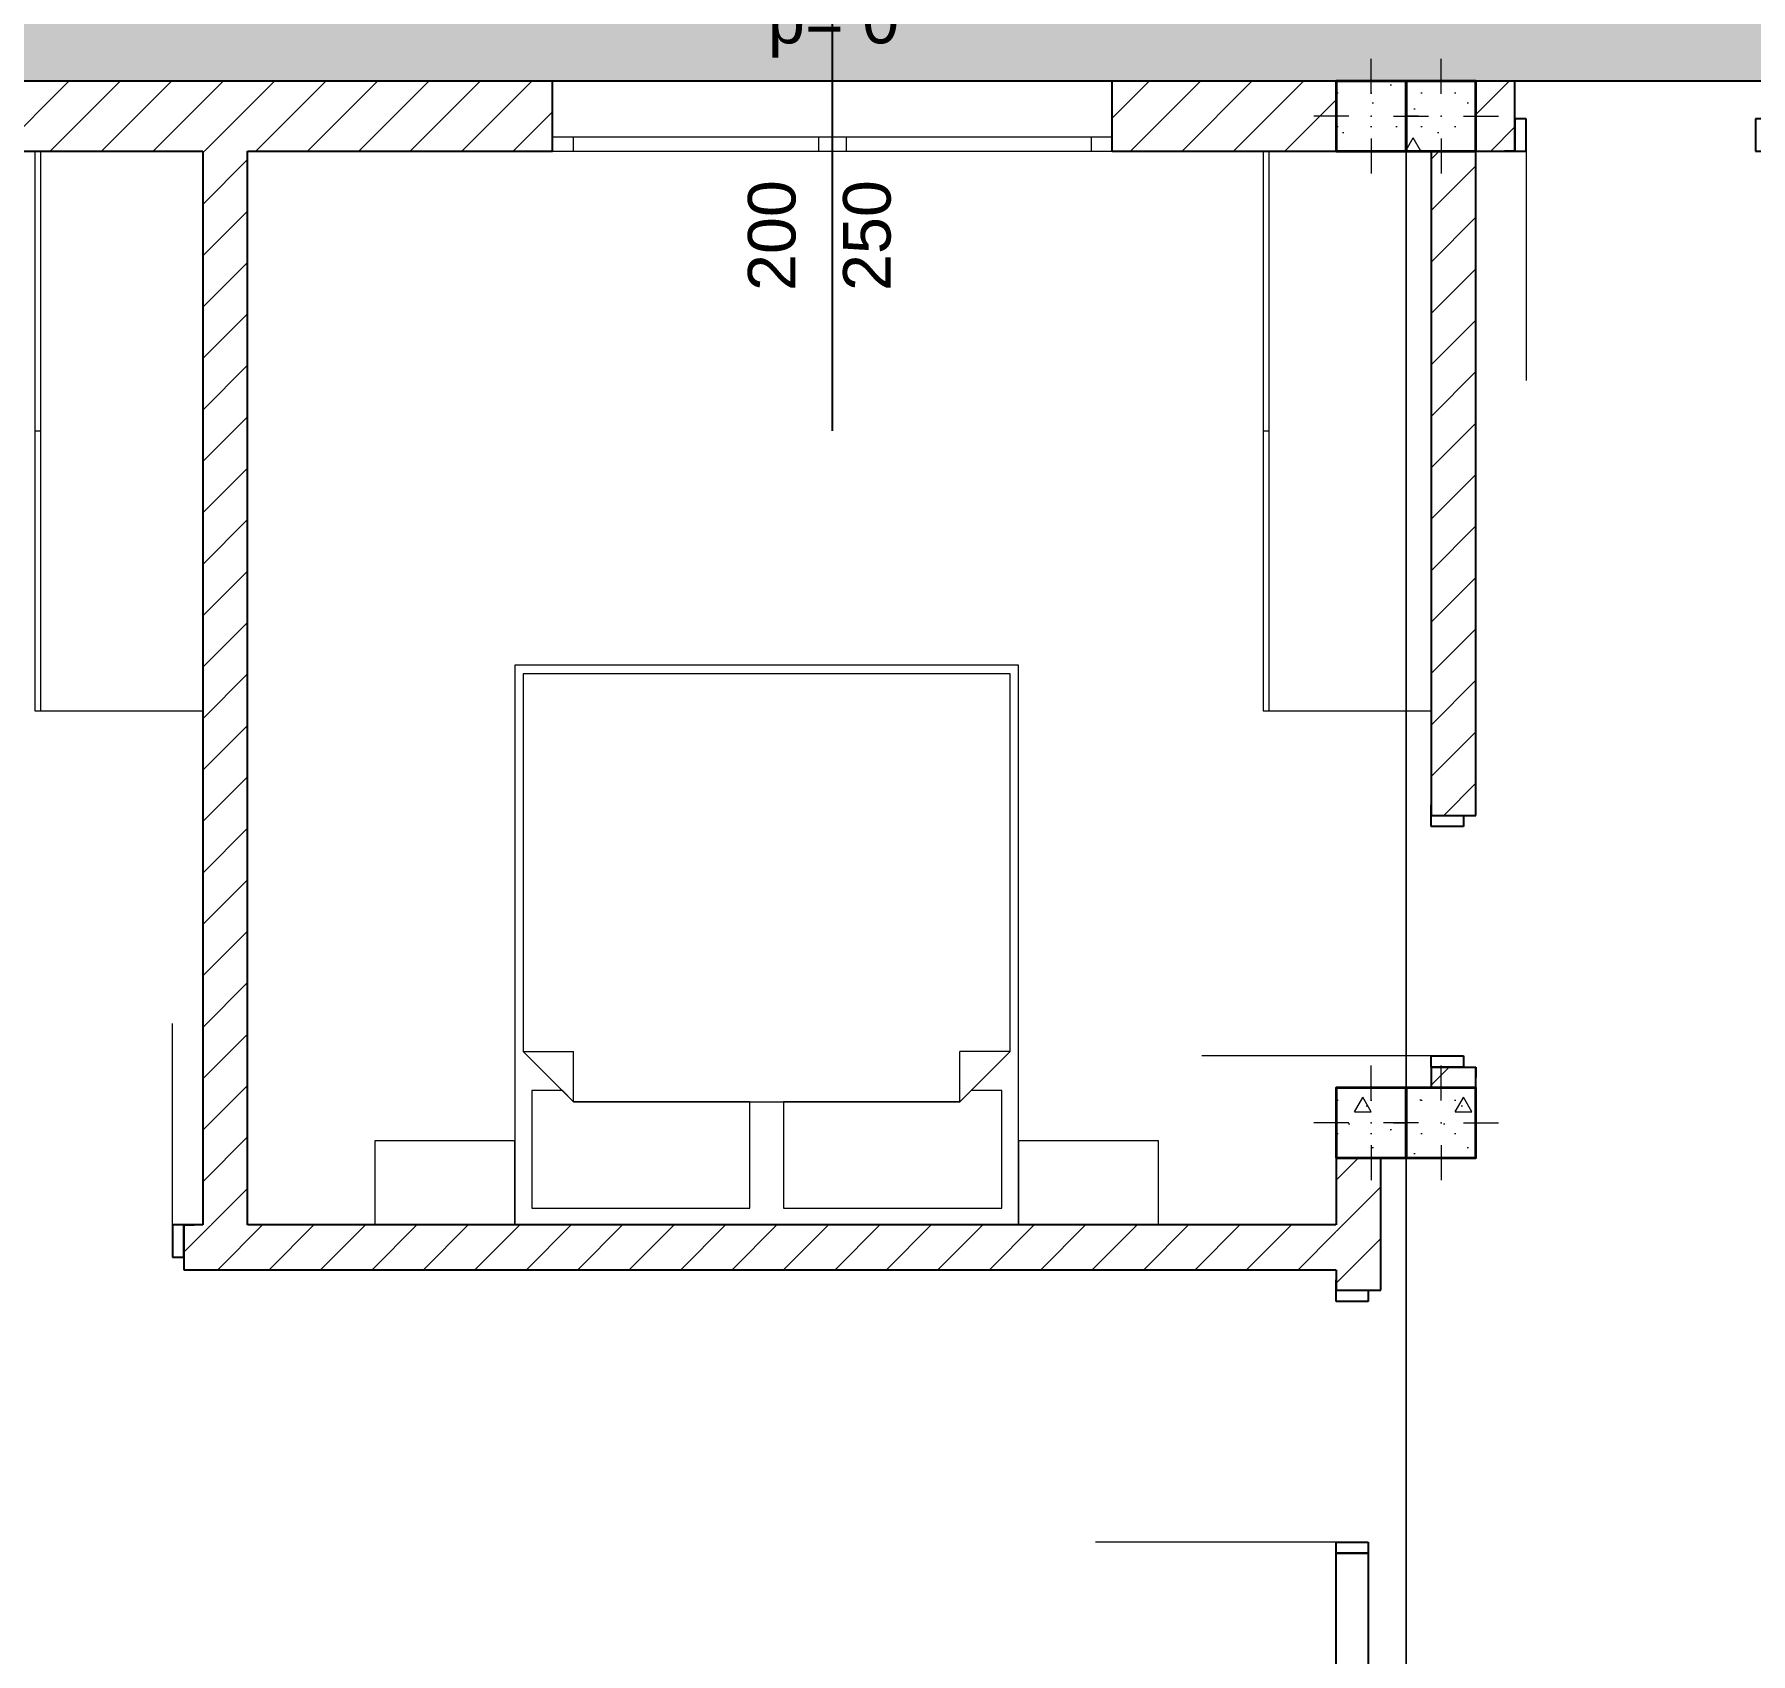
# Model space of a CAD drawing. Header units: millimetres. Extents: x 917196 to 1040943, y -9546 to 18600.
# Drawn here: x 934343 to 940477, y 6482 to 12269 of the extents above; entities that cross this region are included whole.
import ezdxf

# ---------------------------------------------------------------- set-up
doc = ezdxf.new("R2010")
doc.units = ezdxf.units.MM
doc.header["$MEASUREMENT"] = 0
doc.set_wipeout_variables(frame=1)
doc.linetypes.add('Wipeout_Contour', pattern=[1000, 0, -1000])
for name, color, linetype in [('New_ARCHICAD Doors', 7, 'Continuous'), ('New_ARCHICAD Window Markers', 7, 'Continuous'), ('New_ARCHICAD Windows', 7, 'Continuous'), ('New_MEP - Electrical', 7, 'Continuous'), ('New_Site & Landscape - Terrain', 7, 'Continuous'), ('New_Structural - Bearing', 7, 'Continuous')]:
    doc.layers.add(name, color=color, linetype=linetype)
for name, color, linetype, lineweight, true_color in [('New_ARCHICAD Doors_Pen_No__23', 7, 'Continuous', 25, 0xbf7340), ('New_ARCHICAD Doors_Pen_No__61', 7, 'Continuous', 18, 0x6a6a6a), ('New_ARCHICAD Window Markers_Pen_No__5', 7, 'Continuous', 25, 0x40a5ff), ('New_ARCHICAD Windows_Pen_No__61', 7, 'Continuous', 18, 0x6a6a6a), ('New_MEP - Electrical_Pen_No__4', 7, 'Continuous', 20, 0x029e21), ('New_Site & Landscape - Terrain_Pen_No__93', 7, 'Continuous', 13, 0xa2a233), ('New_Structural - Bearing_Pen_No__168', 7, 'Continuous', 13, 0x6a6a6a), ('New_Structural - Bearing_Pen_No__169', 7, 'Continuous', 13, 0x6a6a6a), ('New_Structural - Bearing_Pen_No__8', 7, 'Continuous', 35, 0xa80f02), ('New_Structural - Bearing_Pen_No__89', 7, 'Continuous', 13, 0x6a6a6a)]:
    doc.layers.add(name, color=color, linetype=linetype, lineweight=lineweight, true_color=true_color)
for name, color, linetype, lineweight in [('New_ARCHICAD Doors_Pen_No__27', 7, 'Continuous', 25), ('New_ARCHICAD Window Markers_Pen_No__7', 7, 'Continuous', 35), ('New_ARCHICAD Windows_Pen_No__101', 252, 'Continuous', 13), ('New_ARCHICAD Windows_Pen_No__27', 7, 'Continuous', 25), ('New_Site & Landscape - Terrain_Pen_No__53', 54, 'Continuous', 25), ('New_Structural - Bearing_Pen_No__20', 1, 'Continuous', 0), ('New_Structural - Bearing_Pen_No__27', 7, 'Continuous', 25)]:
    doc.layers.add(name, color=color, linetype=linetype, lineweight=lineweight)
doc.styles.add('GENERATED_STYLE_1', font='arial.ttf')
pattern_1 = [(45, (0, 0), (-91.923878, 91.923878), [])]
pattern_2 = [(0, (0, 0), (0, 623.5383), [60, -300]), (0, (180, 311.8), (0, 623.5383), [60, -300]), (60, (0, 0), (-540.00002, 311.76916), [60, -300]), (60, (360, 0), (-540.00002, 311.76916), [60, -300]), (120, (60, 0), (540.00002, 311.76916), [60, -300]), (120, (420, 0), (540.00002, 311.76916), [60, -300]), (0, (0, 60), (0, 120.000005), [0, -120.000005, 0, -180.000007]), (45, (60, 60), (-84.852817, 84.852817), [0, -90.000004, 0, -150.000006])]

# ---------------------------------------------------------------- blocks, each defined once
blk = doc.blocks.new('Mesh_1', base_point=(917196.2, -6340.7))
at = {"color": 254, "linetype": 'Wipeout_Contour', "lineweight": 0, "ltscale": 12172963.56594476}
blk.add_wipeout([(917196.2, -6340.7), (947145, -6340.7), (947145, 12101.8), (946145, 12101.8), (946145, 3601.8), (946145, 101.8), (939245, 101.8), (939245, 901.8), (933745, 901.8), (933745, 3601.8), (929745, 3601.8), (929745, 12101.8), (917196.2, 12101.8)], dxfattribs=at).dxf.layer = 'New_Site & Landscape - Terrain'
blk = doc.blocks.new('Mesh_2', base_point=(947145, 12101.8))
at = {"color": 254, "linetype": 'Wipeout_Contour', "lineweight": 0, "ltscale": 3729210.795854479}
blk.add_wipeout([(947145, 12101.8), (947145, 18600.3), (917196.2, 18600.3), (917196.2, 12101.8)], dxfattribs=at).dxf.layer = 'New_Site & Landscape - Terrain'
at = {"layer": 'New_Site & Landscape - Terrain_Pen_No__93', "linetype": 'Continuous', "lineweight": 13, "true_color": 0xa2a233}
h = blk.add_hatch(dxfattribs=at)
h.set_pattern_fill('GRASS', color=55, style=0, pattern_type=2)
h.set_pattern_definition([(90, (0, 0), (-600, 0), [86.60254, -259.80762]), (90, (300, 173.2), (-600, 0), [86.60254, -259.80762]), (30, (0, 0), (-300, 519.61524), [86.60254, -259.80762]), (30, (0, 346.4), (-300, 519.61524), [86.60254, -259.80762]), (150, (0, 0), (300, 519.61524), [86.60254, -259.80762]), (150, (0, 346.4), (300, 519.61524), [86.60254, -259.80762])])
h.paths.add_polyline_path([(947145, 12101.8), (947145, 18600.3), (917196.2, 18600.3), (917196.2, 12101.8)])
at = {"layer": 'New_Site & Landscape - Terrain_Pen_No__53', "color": 54, "linetype": 'Continuous', "lineweight": 25, "flags": 128}
blk.add_lwpolyline([(947145, 12101.8), (917196.2, 12101.8), (917196.2, 18600.3), (947145, 18600.3)], close=True, dxfattribs=at)
blk = doc.blocks.new('Slab_1', base_point=(946145, 12101.8))
at = {"layer": 'New_Structural - Bearing_Pen_No__89', "color": 251, "linetype": 'Continuous', "lineweight": 13, "true_color": 0x6a6a6a, "flags": 128}
blk.add_lwpolyline([(946145, 12101.8), (939245, 12101.8), (939245, 101.8), (939245, -1698.2), (946145, -1698.2), (946145, 101.8)], close=True, dxfattribs=at)
blk = doc.blocks.new('Slab_2', base_point=(926145, 12101.8))
at = {"layer": 'New_Structural - Bearing_Pen_No__89', "color": 251, "linetype": 'Continuous', "lineweight": 13, "true_color": 0x6a6a6a, "flags": 128}
blk.add_lwpolyline([(926145, 12101.8), (926145, 3601.8), (930145, 3601.8), (933745, 3601.8), (933745, 101.8), (933745, -898.2), (939245, -898.2), (939245, 101.8), (939245, 12101.8), (930145, 12101.8)], close=True, dxfattribs=at)
blk = doc.blocks.new('Door 25_2')
at = {"layer": 'New_ARCHICAD Doors_Pen_No__23', "color": 35, "linetype": 'Continuous', "lineweight": 25, "true_color": 0xbf7340}
for p, q in [((-410, 0), (-450, 0)), ((-450, 0), (-450, -115)), ((-410, -115), (-410, 0)), ((450, 0), (410, 0)), ((410, 0), (410, -115)), ((450, -115), (450, 0)), ((-450, -115), (-410, -115)), ((410, -115), (450, -115))]:
    blk.add_line(p, q, dxfattribs=at)
at = {"layer": 'New_ARCHICAD Doors_Pen_No__27', "color": 7, "linetype": 'Continuous', "lineweight": 25}
for p, q in [((-450, 0), (-487, 0)), ((-450, 0), (-487, 0)), ((-450, 0), (-450, -115)), ((-450, 0), (-450, -115)), ((450, 0), (450, -115)), ((450, 0), (450, -115)), ((450, 0), (487, 0)), ((450, 0), (487, 0)), ((-450, -115), (-450, -250)), ((-450, -115), (-450, -250)), ((450, -115), (450, -250)), ((450, -115), (450, -250)), ((-450, -250), (-487, -250)), ((-450, -250), (-487, -250)), ((450, -250), (487, -250)), ((450, -250), (487, -250))]:
    blk.add_line(p, q, dxfattribs=at)
at = {"layer": 'New_ARCHICAD Doors_Pen_No__61', "color": 251, "linetype": 'Continuous', "lineweight": 18, "true_color": 0x6a6a6a}
blk.add_line((410, 0), (410, 820), dxfattribs=at)
blk = doc.blocks.new('Wall_4', base_point=(939370, 12101.8))
at = {"color": 254, "linetype": 'Wipeout_Contour', "lineweight": 0, "ltscale": 3758563.33260177}
blk.add_wipeout([(939495, 12101.8), (939495, 11851.8), (939634, 11851.8), (939634, 12101.8)], dxfattribs=at).dxf.layer = 'New_Structural - Bearing'
at = {"layer": 'New_Structural - Bearing_Pen_No__168', "linetype": 'Continuous', "lineweight": 13, "true_color": 0x6a6a6a}
h = blk.add_hatch(dxfattribs=at)
h.set_pattern_fill('COMMON_BRICK', color=251, style=0, pattern_type=2)
h.set_pattern_definition(pattern_1)
h.paths.add_polyline_path([(939495, 12101.8), (939495, 11851.8), (939634, 11851.8), (939634, 12101.8)])
at = {"layer": 'New_Structural - Bearing_Pen_No__27', "color": 7, "linetype": 'Continuous', "lineweight": 25}
for p, q in [((939634, 12101.8), (939597, 12101.8)), ((939634, 11966.8), (939634, 12101.8)), ((939634, 11851.8), (939634, 11966.8)), ((939634, 11851.8), (939597, 11851.8))]:
    blk.add_line(p, q, dxfattribs=at)
at = {"layer": 'New_Structural - Bearing_Pen_No__27', "color": 7, "linetype": 'Continuous', "lineweight": 25, "flags": 128}
for points in [[(939634, 12101.8), (939495, 12101.8)], [(939495, 11851.8), (939634, 11851.8)]]:
    blk.add_lwpolyline(points, dxfattribs=at)
at = {"layer": 'New_ARCHICAD Doors', "color": 33, "linetype": 'Continuous', "lineweight": 18, "true_color": 0xd5a280, "zscale": 1000, "rotation": 180}
blk.add_blockref('Door 25_2', (940084, 11851.8), dxfattribs=at)
blk = doc.blocks.new('Double Sash Window 25')
at = {"layer": 'New_ARCHICAD Windows_Pen_No__101', "color": 252, "linetype": 'Continuous', "lineweight": 13}
for p, q in [((-1000, 0), (-925, 0)), ((-925, 0), (-925, -50)), ((-50, -50), (-50, 0)), ((-50, 0), (0, 0)), ((0, 0), (50, 0)), ((50, 0), (50, -50)), ((925, -50), (925, 0)), ((925, 0), (1000, 0)), ((-925, -50), (-1000, -50)), ((0, -50), (-50, -50)), ((50, -50), (0, -50)), ((1000, -50), (925, -50))]:
    blk.add_line(p, q, dxfattribs=at)
at = {"layer": 'New_ARCHICAD Windows_Pen_No__27', "color": 7, "linetype": 'Continuous', "lineweight": 25}
for p, q in [((-1000, 0), (-1000, -50)), ((-1000, 0), (-1000, -50)), ((1000, 0), (1000, -50)), ((1000, 0), (1000, -50)), ((-1000, -50), (-1000, -250)), ((1000, -50), (1000, -250))]:
    blk.add_line(p, q, dxfattribs=at)
at = {"layer": 'New_ARCHICAD Windows_Pen_No__61', "color": 251, "linetype": 'Continuous', "lineweight": 18, "true_color": 0x6a6a6a}
for p, q in [((-1000, 0), (1000, 0)), ((-925, 0), (-50, 0)), ((50, 0), (925, 0)), ((-50, -50), (-925, -50)), ((925, -50), (50, -50)), ((-1000, -250), (1000, -250))]:
    blk.add_line(p, q, dxfattribs=at)
blk = doc.blocks.new('W Marker 25')
at = {"layer": 'New_ARCHICAD Window Markers_Pen_No__5', "color": 161, "linetype": 'Continuous', "lineweight": 25, "true_color": 0x40a5ff}
blk.add_line((0, -1250), (0, 300), dxfattribs=at)
at = {"layer": 'New_ARCHICAD Window Markers_Pen_No__7', "color": 7, "lineweight": 35, "insert": (-230, 83.7), "char_height": 170, "attachment_point": 7, "style": 'GENERATED_STYLE_1'}
blk.add_mtext('\\A1;\\pt0;p= 0{\\H0.66x;\\S^  ;}', dxfattribs=at)
at = {"layer": 'New_ARCHICAD Window Markers_Pen_No__7', "color": 7, "lineweight": 35, "char_height": 170, "attachment_point": 7, "rotation": 90, "style": 'GENERATED_STYLE_1'}
for s, insert in [('\\A1;\\pt0;200{\\H0.66x;\\S^  ;}', (-82.2, -750)), ('\\A1;\\pt0;250{\\H0.66x;\\S^  ;}', (257.8, -750))]:
    blk.add_mtext(s, dxfattribs=dict(at, insert=insert))
blk = doc.blocks.new('Wall_5', base_point=(929895, 12101.8))
at = {"layer": 'New_ARCHICAD Window Markers', "color": 161, "lineweight": 25, "true_color": 0x40a5ff}
blk.add_blockref('W Marker 25', (937195, 12101.8), dxfattribs=at)
at = {"color": 254, "linetype": 'Wipeout_Contour', "lineweight": 0, "ltscale": 3740686.748047112}
blk.add_wipeout([(933995, 11851.8), (936195, 11851.8), (936195, 12101.8), (933995, 12101.8)], dxfattribs=at).dxf.layer = 'New_Structural - Bearing'
at = {"color": 254, "linetype": 'Wipeout_Contour', "lineweight": 0, "ltscale": 3754685.603647121}
blk.add_wipeout([(938195, 11851.8), (938995, 11851.8), (938995, 12101.8), (938195, 12101.8)], dxfattribs=at).dxf.layer = 'New_Structural - Bearing'
at = {"layer": 'New_Structural - Bearing_Pen_No__168', "linetype": 'Continuous', "lineweight": 13, "true_color": 0x6a6a6a}
h = blk.add_hatch(dxfattribs=at)
h.set_pattern_fill('COMMON_BRICK', color=251, style=0, pattern_type=2)
h.set_pattern_definition(pattern_1)
h.paths.add_polyline_path([(933995, 11851.8), (936195, 11851.8), (936195, 12101.8), (933995, 12101.8)])
h = blk.add_hatch(dxfattribs=at)
h.set_pattern_fill('COMMON_BRICK', color=251, style=0, pattern_type=2)
h.set_pattern_definition(pattern_1)
h.paths.add_polyline_path([(938195, 11851.8), (938995, 11851.8), (938995, 12101.8), (938195, 12101.8)])
at = {"layer": 'New_Structural - Bearing_Pen_No__27', "color": 7, "linetype": 'Continuous', "lineweight": 25}
for p, q in [((936195, 11901.8), (936195, 12101.8)), ((938195, 11901.8), (938195, 12101.8)), ((936195, 11851.8), (936195, 11901.8)), ((938195, 11851.8), (938195, 11901.8))]:
    blk.add_line(p, q, dxfattribs=at)
at = {"layer": 'New_Structural - Bearing_Pen_No__27', "color": 7, "linetype": 'Continuous', "lineweight": 25, "flags": 128}
for points in [[(936195, 12101.8), (933995, 12101.8)], [(938995, 12101.8), (938195, 12101.8)], [(933995, 11851.8), (934945, 11851.8)], [(935105, 11851.8), (936195, 11851.8)], [(938195, 11851.8), (938995, 11851.8)]]:
    blk.add_lwpolyline(points, dxfattribs=at)
at = {"layer": 'New_ARCHICAD Windows', "color": 33, "linetype": 'Continuous', "lineweight": 18, "true_color": 0xd5a280, "xscale": -1, "zscale": 1000, "rotation": 180}
blk.add_blockref('Double Sash Window 25', (937195, 11851.8), dxfattribs=at)
blk = doc.blocks.new('Door 25_3')
at = {"layer": 'New_ARCHICAD Doors_Pen_No__23', "color": 35, "linetype": 'Continuous', "lineweight": 25, "true_color": 0xbf7340}
for p, q in [((-360, 0), (-400, 0)), ((-400, 0), (-400, -115)), ((-360, -115), (-360, 0)), ((400, 0), (360, 0)), ((360, 0), (360, -115)), ((400, -115), (400, 0)), ((-400, -115), (-360, -115)), ((360, -115), (400, -115))]:
    blk.add_line(p, q, dxfattribs=at)
at = {"layer": 'New_ARCHICAD Doors_Pen_No__27', "color": 7, "linetype": 'Continuous', "lineweight": 25}
for p, q in [((-400, 0), (-437, 0)), ((-400, 0), (-437, 0)), ((-400, 0), (-400, -115)), ((-400, 0), (-400, -115)), ((400, 0), (400, -115)), ((400, 0), (400, -115)), ((400, 0), (437, 0)), ((400, 0), (437, 0)), ((-400, -115), (-400, -160)), ((-400, -115), (-400, -160)), ((400, -115), (400, -160)), ((400, -115), (400, -160)), ((-400, -160), (-437, -160)), ((-400, -160), (-437, -160)), ((400, -160), (437, -160)), ((400, -160), (437, -160))]:
    blk.add_line(p, q, dxfattribs=at)
at = {"layer": 'New_ARCHICAD Doors_Pen_No__61', "color": 251, "linetype": 'Continuous', "lineweight": 18, "true_color": 0x6a6a6a}
blk.add_line((360, 0), (360, 720), dxfattribs=at)
blk = doc.blocks.new('Wall_12', base_point=(933905, 8014.1))
at = {"color": 254, "linetype": 'Wipeout_Contour', "lineweight": 0, "ltscale": 2801497.256140897}
blk.add_wipeout([(933905, 8014.1), (933745, 8014.1), (933745, 7854.1)], dxfattribs=at).dxf.layer = 'New_Structural - Bearing'
at = {"color": 254, "linetype": 'Wipeout_Contour', "lineweight": 0, "ltscale": 3747878.466029905}
blk.add_wipeout([(934877.1, 8014.1), (934877.1, 7854.1), (938995, 7854.1), (938995, 8014.1)], dxfattribs=at).dxf.layer = 'New_Structural - Bearing'
at = {"layer": 'New_Structural - Bearing_Pen_No__168', "linetype": 'Continuous', "lineweight": 13, "true_color": 0x6a6a6a}
h = blk.add_hatch(dxfattribs=at)
h.set_pattern_fill('COMMON_BRICK', color=251, style=0, pattern_type=2)
h.set_pattern_definition(pattern_1)
h.paths.add_polyline_path([(933905, 8014.1), (933745, 8014.1), (933745, 7854.1)])
h = blk.add_hatch(dxfattribs=at)
h.set_pattern_fill('COMMON_BRICK', color=251, style=0, pattern_type=2)
h.set_pattern_definition(pattern_1)
h.paths.add_polyline_path([(934877.1, 8014.1), (934877.1, 7854.1), (938995, 7854.1), (938995, 8014.1)])
at = {"layer": 'New_Structural - Bearing_Pen_No__27', "color": 7, "linetype": 'Continuous', "lineweight": 25}
for p, q in [((934877.1, 8014.1), (934914.1, 8014.1)), ((934877.1, 8014.1), (934877.1, 7899.1)), ((934877.1, 7899.1), (934877.1, 7854.1)), ((934877.1, 7854.1), (934914.1, 7854.1))]:
    blk.add_line(p, q, dxfattribs=at)
at = {"layer": 'New_Structural - Bearing_Pen_No__27', "color": 7, "linetype": 'Continuous', "lineweight": 25, "flags": 128}
for points in [[(934945, 8014.1), (934877.1, 8014.1)], [(938995, 8014.1), (935105, 8014.1)], [(934877.1, 7854.1), (938995, 7854.1)]]:
    blk.add_lwpolyline(points, dxfattribs=at)
at = {"color": 254, "linetype": 'Wipeout_Contour', "lineweight": 0, "ltscale": 3736098.889147881}
blk.add_wipeout([(933905, 7854.1), (934077.1, 7854.1), (934077.1, 8014.1), (933905, 8014.1)], dxfattribs=at).dxf.layer = 'New_Structural - Bearing'
at = {"layer": 'New_Structural - Bearing_Pen_No__168', "linetype": 'Continuous', "lineweight": 13, "true_color": 0x6a6a6a}
h = blk.add_hatch(dxfattribs=at)
h.set_pattern_fill('COMMON_BRICK', color=251, style=0, pattern_type=2)
h.set_pattern_definition(pattern_1)
h.paths.add_polyline_path([(933905, 7854.1), (934077.1, 7854.1), (934077.1, 8014.1), (933905, 8014.1)])
at = {"layer": 'New_Structural - Bearing_Pen_No__27', "color": 7, "linetype": 'Continuous', "lineweight": 25}
for p, q in [((934077.1, 8014.1), (934040.1, 8014.1)), ((934077.1, 8014.1), (934077.1, 7899.1)), ((934077.1, 7854.1), (934040.1, 7854.1)), ((934077.1, 7899.1), (934077.1, 7854.1))]:
    blk.add_line(p, q, dxfattribs=at)
at = {"layer": 'New_ARCHICAD Doors', "color": 33, "linetype": 'Continuous', "lineweight": 18, "true_color": 0xd5a280, "zscale": 1000}
blk.add_blockref('Door 25_3', (934477.1, 8014.1), dxfattribs=at)
at = {"color": 254, "linetype": 'Wipeout_Contour', "lineweight": 0, "ltscale": 2801654.882538049}
blk.add_wipeout([(933905, 8014.1), (933745, 7854.1), (933905, 7854.1)], dxfattribs=at).dxf.layer = 'New_Structural - Bearing'
at = {"layer": 'New_Structural - Bearing_Pen_No__168', "linetype": 'Continuous', "lineweight": 13, "true_color": 0x6a6a6a}
h = blk.add_hatch(dxfattribs=at)
h.set_pattern_fill('COMMON_BRICK', color=251, style=0, pattern_type=2)
h.set_pattern_definition(pattern_1)
h.paths.add_polyline_path([(933905, 8014.1), (933745, 7854.1), (933905, 7854.1)])
at = {"layer": 'New_Structural - Bearing_Pen_No__27', "color": 7, "linetype": 'Continuous', "lineweight": 25, "flags": 128}
for points in [[(933745, 7854.1), (933745, 8014.1)], [(934077.1, 8014.1), (933905, 8014.1)], [(933745, 7854.1), (934077.1, 7854.1)]]:
    blk.add_lwpolyline(points, dxfattribs=at)
blk = doc.blocks.new('Door with Sidelight on Side 1 25')
at = {"layer": 'New_ARCHICAD Doors_Pen_No__23', "color": 35, "linetype": 'Continuous', "lineweight": 25, "true_color": 0xbf7340}
for p, q in [((-660, 0), (-700, 0)), ((-700, 0), (-700, -115)), ((-660, -115), (-660, 0)), ((240, 0), (200, 0)), ((200, 0), (200, -115)), ((240, -115), (240, 0)), ((700, 0), (660, 0)), ((660, 0), (660, -115)), ((700, -115), (700, 0)), ((-700, -115), (-660, -115)), ((200, -115), (240, -115)), ((660, -115), (700, -115))]:
    blk.add_line(p, q, dxfattribs=at)
at = {"layer": 'New_ARCHICAD Doors_Pen_No__23', "color": 35, "linetype": 'Continuous', "lineweight": 25, "true_color": 0xbf7340, "flags": 128}
blk.add_lwpolyline([(660, 0), (240, 0), (240, -115), (660, -115)], close=True, dxfattribs=at)
at = {"layer": 'New_ARCHICAD Doors_Pen_No__27', "color": 7, "linetype": 'Continuous', "lineweight": 25}
for p, q in [((-700, 0), (-737, 0)), ((-700, 0), (-737, 0)), ((-700, 0), (-700, -115)), ((-700, 0), (-700, -115)), ((700, 0), (700, -115)), ((700, 0), (700, -115)), ((700, 0), (737, 0)), ((700, 0), (737, 0)), ((-700, -115), (-700, -160)), ((-700, -115), (-700, -160)), ((700, -115), (700, -160)), ((700, -115), (700, -160)), ((-700, -160), (-737, -160)), ((-700, -160), (-737, -160)), ((700, -160), (737, -160)), ((700, -160), (737, -160))]:
    blk.add_line(p, q, dxfattribs=at)
at = {"layer": 'New_ARCHICAD Doors_Pen_No__61', "color": 251, "linetype": 'Continuous', "lineweight": 18, "true_color": 0x6a6a6a}
blk.add_line((200, 0), (200, 860), dxfattribs=at)
blk = doc.blocks.new('Wall_14', base_point=(939155, 8504.1))
at = {"color": 254, "linetype": 'Wipeout_Contour', "lineweight": 0, "ltscale": 3756436.940726451}
blk.add_wipeout([(939155, 8254.1), (938995, 8254.1), (938995, 7780.7), (939155, 7780.7)], dxfattribs=at).dxf.layer = 'New_Structural - Bearing'
at = {"color": 254, "linetype": 'Wipeout_Contour', "lineweight": 0, "ltscale": 3756359.079021464}
blk.add_wipeout([(938995, 3851.8), (939155, 3851.8), (939155, 6380.7), (938995, 6380.7)], dxfattribs=at).dxf.layer = 'New_Structural - Bearing'
at = {"color": 254, "linetype": 'Wipeout_Contour', "lineweight": 0, "ltscale": 3756315.686623241}
blk.add_wipeout([(938995, 1351.8), (939155, 1351.8), (939155, 3601.8), (938995, 3601.8)], dxfattribs=at).dxf.layer = 'New_Structural - Bearing'
at = {"layer": 'New_Structural - Bearing_Pen_No__168', "linetype": 'Continuous', "lineweight": 13, "true_color": 0x6a6a6a}
h = blk.add_hatch(dxfattribs=at)
h.set_pattern_fill('COMMON_BRICK', color=251, style=0, pattern_type=2)
h.set_pattern_definition(pattern_1)
h.paths.add_polyline_path([(939155, 8254.1), (938995, 8254.1), (938995, 7780.7), (939155, 7780.7)])
h = blk.add_hatch(dxfattribs=at)
h.set_pattern_fill('COMMON_BRICK', color=251, style=0, pattern_type=2)
h.set_pattern_definition(pattern_1)
h.paths.add_polyline_path([(938995, 3851.8), (939155, 3851.8), (939155, 6380.7), (938995, 6380.7)])
h = blk.add_hatch(dxfattribs=at)
h.set_pattern_fill('COMMON_BRICK', color=251, style=0, pattern_type=2)
h.set_pattern_definition(pattern_1)
h.paths.add_polyline_path([(938995, 1351.8), (939155, 1351.8), (939155, 3601.8), (938995, 3601.8)])
at = {"layer": 'New_Structural - Bearing_Pen_No__27', "color": 7, "linetype": 'Continuous', "lineweight": 25}
for p, q in [((938995, 7780.7), (938995, 7817.7)), ((939155, 7780.7), (939155, 7817.7)), ((938995, 7780.7), (939110, 7780.7)), ((939110, 7780.7), (939155, 7780.7)), ((938995, 6380.7), (938995, 6343.7)), ((938995, 6380.7), (939110, 6380.7)), ((939110, 6380.7), (939155, 6380.7)), ((939155, 6380.7), (939155, 6343.7))]:
    blk.add_line(p, q, dxfattribs=at)
at = {"layer": 'New_Structural - Bearing_Pen_No__27', "color": 7, "linetype": 'Continuous', "lineweight": 25, "flags": 128}
for points in [[(938995, 8254.1), (938995, 8014.1)], [(939155, 7780.7), (939155, 8254.1)], [(938995, 7854.1), (938995, 7780.7)], [(938995, 6380.7), (938995, 6357.7)], [(939155, 3851.8), (939155, 6380.7)], [(938995, 6197.7), (938995, 3851.8)], [(938995, 3601.8), (938995, 1351.8)], [(939155, 1351.8), (939155, 3601.8)], [(938995, 1351.8), (939155, 1351.8)]]:
    blk.add_lwpolyline(points, dxfattribs=at)
at = {"layer": 'New_ARCHICAD Doors', "color": 33, "linetype": 'Continuous', "lineweight": 18, "true_color": 0xd5a280, "xscale": -1, "zscale": 1000, "rotation": 90}
blk.add_blockref('Door with Sidelight on Side 1 25', (938995, 7080.7), dxfattribs=at)
blk = doc.blocks.new('Door 25')
at = {"layer": 'New_ARCHICAD Doors_Pen_No__23', "color": 35, "linetype": 'Continuous', "lineweight": 25, "true_color": 0xbf7340}
for p, q in [((-410, 0), (-450, 0)), ((-450, 0), (-450, -115)), ((-410, -115), (-410, 0)), ((450, 0), (410, 0)), ((410, 0), (410, -115)), ((450, -115), (450, 0)), ((-450, -115), (-410, -115)), ((410, -115), (450, -115))]:
    blk.add_line(p, q, dxfattribs=at)
at = {"layer": 'New_ARCHICAD Doors_Pen_No__27', "color": 7, "linetype": 'Continuous', "lineweight": 25}
for p, q in [((-450, 0), (-487, 0)), ((-450, 0), (-487, 0)), ((-450, 0), (-450, -115)), ((-450, 0), (-450, -115)), ((450, 0), (450, -115)), ((450, 0), (450, -115)), ((450, 0), (487, 0)), ((450, 0), (487, 0)), ((-450, -115), (-450, -160)), ((-450, -115), (-450, -160)), ((450, -115), (450, -160)), ((450, -115), (450, -160)), ((-450, -160), (-487, -160)), ((-450, -160), (-487, -160)), ((450, -160), (487, -160)), ((450, -160), (487, -160))]:
    blk.add_line(p, q, dxfattribs=at)
at = {"layer": 'New_ARCHICAD Doors_Pen_No__61', "color": 251, "linetype": 'Continuous', "lineweight": 18, "true_color": 0x6a6a6a}
blk.add_line((410, 0), (410, 820), dxfattribs=at)
blk = doc.blocks.new('Wall_16', base_point=(939495, 12101.8))
at = {"color": 254, "linetype": 'Wipeout_Contour', "lineweight": 0, "ltscale": 3757905.066105689}
blk.add_wipeout([(939495, 11851.8), (939335, 11851.8), (939335, 9477.9), (939495, 9477.9)], dxfattribs=at).dxf.layer = 'New_Structural - Bearing'
at = {"color": 254, "linetype": 'Wipeout_Contour', "lineweight": 0, "ltscale": 3757815.232664409}
blk.add_wipeout([(939335, 8504.1), (939495, 8504.1), (939495, 8577.9), (939335, 8577.9)], dxfattribs=at).dxf.layer = 'New_Structural - Bearing'
at = {"layer": 'New_Structural - Bearing_Pen_No__168', "linetype": 'Continuous', "lineweight": 13, "true_color": 0x6a6a6a}
h = blk.add_hatch(dxfattribs=at)
h.set_pattern_fill('COMMON_BRICK', color=251, style=0, pattern_type=2)
h.set_pattern_definition(pattern_1)
h.paths.add_polyline_path([(939495, 11851.8), (939335, 11851.8), (939335, 9477.9), (939495, 9477.9)])
h = blk.add_hatch(dxfattribs=at)
h.set_pattern_fill('COMMON_BRICK', color=251, style=0, pattern_type=2)
h.set_pattern_definition(pattern_1)
h.paths.add_polyline_path([(939335, 8504.1), (939495, 8504.1), (939495, 8577.9), (939335, 8577.9)])
at = {"layer": 'New_Structural - Bearing_Pen_No__27', "color": 7, "linetype": 'Continuous', "lineweight": 25}
for p, q in [((939335, 9477.9), (939335, 9514.9)), ((939495, 9477.9), (939495, 9514.9)), ((939335, 9477.9), (939450, 9477.9)), ((939450, 9477.9), (939495, 9477.9)), ((939335, 8577.9), (939335, 8540.9)), ((939335, 8577.9), (939450, 8577.9)), ((939450, 8577.9), (939495, 8577.9)), ((939495, 8577.9), (939495, 8540.9))]:
    blk.add_line(p, q, dxfattribs=at)
at = {"layer": 'New_Structural - Bearing_Pen_No__27', "color": 7, "linetype": 'Continuous', "lineweight": 25, "flags": 128}
for points in [[(939335, 11851.8), (939335, 9477.9)], [(939495, 9477.9), (939495, 11851.8)], [(939335, 8577.9), (939335, 8504.1)], [(939495, 8504.1), (939495, 8577.9)]]:
    blk.add_lwpolyline(points, dxfattribs=at)
at = {"layer": 'New_ARCHICAD Doors', "color": 33, "linetype": 'Continuous', "lineweight": 18, "true_color": 0xd5a280, "xscale": -1, "zscale": 1000, "rotation": 90}
blk.add_blockref('Door 25', (939335, 9027.9), dxfattribs=at)
blk = doc.blocks.new('Wall_21', base_point=(935105, 12101.8))
at = {"color": 254, "linetype": 'Wipeout_Contour', "lineweight": 0, "ltscale": 3740318.833986838}
blk.add_wipeout([(934945, 11851.8), (934945, 8014.1), (935105, 8014.1), (935105, 11851.8)], dxfattribs=at).dxf.layer = 'New_Structural - Bearing'
at = {"layer": 'New_Structural - Bearing_Pen_No__168', "linetype": 'Continuous', "lineweight": 13, "true_color": 0x6a6a6a}
h = blk.add_hatch(dxfattribs=at)
h.set_pattern_fill('COMMON_BRICK', color=251, style=0, pattern_type=2)
h.set_pattern_definition(pattern_1)
h.paths.add_polyline_path([(934945, 11851.8), (934945, 8014.1), (935105, 8014.1), (935105, 11851.8)])
at = {"layer": 'New_Structural - Bearing_Pen_No__27', "color": 7, "linetype": 'Continuous', "lineweight": 25, "flags": 128}
for points in [[(934945, 11851.8), (934945, 8014.1)], [(935105, 8014.1), (935105, 11851.8)]]:
    blk.add_lwpolyline(points, dxfattribs=at)
blk = doc.blocks.new('Column_7', base_point=(939370, 11976.8))
at = {"color": 254, "linetype": 'Wipeout_Contour', "lineweight": 0, "ltscale": 3757785.35143411}
blk.add_wipeout([(939245, 11851.8), (939495, 11851.8), (939495, 12101.8), (939245, 12101.8)], dxfattribs=at).dxf.layer = 'New_Structural - Bearing'
at = {"layer": 'New_Structural - Bearing_Pen_No__169', "linetype": 'Continuous', "lineweight": 13, "true_color": 0x6a6a6a}
h = blk.add_hatch(dxfattribs=at)
h.set_pattern_fill('STRUCTURAL_CONCRETE', color=251, style=0, pattern_type=2)
h.set_pattern_definition(pattern_2)
h.paths.add_polyline_path([(939245, 11851.8), (939495, 11851.8), (939495, 12101.8), (939245, 12101.8)])
at = {"layer": 'New_Structural - Bearing_Pen_No__20', "color": 1, "linetype": 'Continuous', "lineweight": 0}
for p, q in [((939370, 12056.8), (939370, 12181.8)), ((939290, 11976.8), (939165, 11976.8)), ((939450, 11976.8), (939575, 11976.8)), ((939370, 11896.8), (939370, 11771.8))]:
    blk.add_line(p, q, dxfattribs=at)
blk.add_point((939370, 11976.8), dxfattribs=at)
at = {"layer": 'New_Structural - Bearing_Pen_No__8', "color": 14, "linetype": 'Continuous', "lineweight": 35, "true_color": 0xa80f02, "flags": 128}
blk.add_lwpolyline([(939245, 11851.8), (939495, 11851.8), (939495, 12101.8), (939245, 12101.8)], close=True, dxfattribs=at)
blk = doc.blocks.new('Column_13', base_point=(939120, 11976.8))
at = {"color": 254, "linetype": 'Wipeout_Contour', "lineweight": 0, "ltscale": 3756785.432733783}
blk.add_wipeout([(938995, 11851.8), (939245, 11851.8), (939245, 12101.8), (938995, 12101.8)], dxfattribs=at).dxf.layer = 'New_Structural - Bearing'
at = {"layer": 'New_Structural - Bearing_Pen_No__169', "linetype": 'Continuous', "lineweight": 13, "true_color": 0x6a6a6a}
h = blk.add_hatch(dxfattribs=at)
h.set_pattern_fill('STRUCTURAL_CONCRETE', color=251, style=0, pattern_type=2)
h.set_pattern_definition(pattern_2)
h.paths.add_polyline_path([(938995, 11851.8), (939245, 11851.8), (939245, 12101.8), (938995, 12101.8)])
at = {"layer": 'New_Structural - Bearing_Pen_No__20', "color": 1, "linetype": 'Continuous', "lineweight": 0}
for p, q in [((939120, 12056.8), (939120, 12181.8)), ((939040, 11976.8), (938915, 11976.8)), ((939200, 11976.8), (939325, 11976.8)), ((939120, 11896.8), (939120, 11771.8))]:
    blk.add_line(p, q, dxfattribs=at)
blk.add_point((939120, 11976.8), dxfattribs=at)
at = {"layer": 'New_Structural - Bearing_Pen_No__8', "color": 14, "linetype": 'Continuous', "lineweight": 35, "true_color": 0xa80f02, "flags": 128}
blk.add_lwpolyline([(938995, 11851.8), (939245, 11851.8), (939245, 12101.8), (938995, 12101.8)], close=True, dxfattribs=at)
blk = doc.blocks.new('Column_14', base_point=(939120, 8379.1))
at = {"color": 254, "linetype": 'Wipeout_Contour', "lineweight": 0, "ltscale": 3756629.478080282}
blk.add_wipeout([(938995, 8254.1), (939245, 8254.1), (939245, 8504.1), (938995, 8504.1)], dxfattribs=at).dxf.layer = 'New_Structural - Bearing'
at = {"layer": 'New_Structural - Bearing_Pen_No__169', "linetype": 'Continuous', "lineweight": 13, "true_color": 0x6a6a6a}
h = blk.add_hatch(dxfattribs=at)
h.set_pattern_fill('STRUCTURAL_CONCRETE', color=251, style=0, pattern_type=2)
h.set_pattern_definition(pattern_2)
h.paths.add_polyline_path([(938995, 8254.1), (939245, 8254.1), (939245, 8504.1), (938995, 8504.1)])
at = {"layer": 'New_Structural - Bearing_Pen_No__20', "color": 1, "linetype": 'Continuous', "lineweight": 0}
for p, q in [((939120, 8459.1), (939120, 8584.1)), ((939040, 8379.1), (938915, 8379.1)), ((939200, 8379.1), (939325, 8379.1)), ((939120, 8299.1), (939120, 8174.1))]:
    blk.add_line(p, q, dxfattribs=at)
blk.add_point((939120, 8379.1), dxfattribs=at)
at = {"layer": 'New_Structural - Bearing_Pen_No__8', "color": 14, "linetype": 'Continuous', "lineweight": 35, "true_color": 0xa80f02, "flags": 128}
blk.add_lwpolyline([(938995, 8254.1), (939245, 8254.1), (939245, 8504.1), (938995, 8504.1)], close=True, dxfattribs=at)
blk = doc.blocks.new('Column_16', base_point=(939370, 8379.1))
at = {"color": 254, "linetype": 'Wipeout_Contour', "lineweight": 0, "ltscale": 3757629.438280703}
blk.add_wipeout([(939245, 8254.1), (939495, 8254.1), (939495, 8504.1), (939245, 8504.1)], dxfattribs=at).dxf.layer = 'New_Structural - Bearing'
at = {"layer": 'New_Structural - Bearing_Pen_No__169', "linetype": 'Continuous', "lineweight": 13, "true_color": 0x6a6a6a}
h = blk.add_hatch(dxfattribs=at)
h.set_pattern_fill('STRUCTURAL_CONCRETE', color=251, style=0, pattern_type=2)
h.set_pattern_definition(pattern_2)
h.paths.add_polyline_path([(939245, 8254.1), (939495, 8254.1), (939495, 8504.1), (939245, 8504.1)])
at = {"layer": 'New_Structural - Bearing_Pen_No__20', "color": 1, "linetype": 'Continuous', "lineweight": 0}
for p, q in [((939370, 8459.1), (939370, 8584.1)), ((939290, 8379.1), (939165, 8379.1)), ((939450, 8379.1), (939575, 8379.1)), ((939370, 8299.1), (939370, 8174.1))]:
    blk.add_line(p, q, dxfattribs=at)
blk.add_point((939370, 8379.1), dxfattribs=at)
at = {"layer": 'New_Structural - Bearing_Pen_No__8', "color": 14, "linetype": 'Continuous', "lineweight": 35, "true_color": 0xa80f02, "flags": 128}
blk.add_lwpolyline([(939245, 8254.1), (939495, 8254.1), (939495, 8504.1), (939245, 8504.1)], close=True, dxfattribs=at)
blk = doc.blocks.new('Bed Layout 25')
at = {"layer": 'New_MEP - Electrical_Pen_No__4', "color": 104, "linetype": 'Continuous', "lineweight": 20, "true_color": 0x029e21}
for p, q in [((-900, 0), (-1400, 0)), ((-1400, 0), (-1400, -300)), ((-900, -300), (-900, 0)), ((900, 0), (-900, 0)), ((-900, 0), (-900, -2000)), ((1400, 0), (900, 0)), ((900, 0), (900, -300)), ((900, -2000), (900, 0)), ((1400, -300), (1400, 0)), ((-1400, -300), (-900, -300)), ((900, -300), (1400, -300)), ((-690, -440), (-870, -620)), ((0, -440), (-690, -440)), ((-690, -440), (-690, -620)), ((690, -440), (0, -440)), ((870, -620), (690, -440)), ((690, -440), (690, -620)), ((-870, -620), (-870, -1970)), ((-870, -620), (-690, -620)), ((870, -620), (690, -620)), ((870, -1970), (870, -620)), ((-900, -2000), (900, -2000)), ((-870, -1970), (0, -1970)), ((0, -1970), (870, -1970))]:
    blk.add_line(p, q, dxfattribs=at)
at = {"layer": 'New_MEP - Electrical_Pen_No__4', "color": 104, "linetype": 'Continuous', "lineweight": 20, "true_color": 0x029e21, "flags": 128}
for points in [[(-60, -440), (-60, -60), (-840, -60), (-840, -480), (-730, -480), (-690, -440)], [(690, -440), (730, -480), (840, -480), (840, -60), (60, -60), (60, -440)]]:
    blk.add_lwpolyline(points, close=True, dxfattribs=at)
blk = doc.blocks.new('Wardrobe 01 25')
at = {"layer": 'New_MEP - Electrical_Pen_No__4', "color": 104, "linetype": 'Continuous', "lineweight": 20, "true_color": 0x029e21}
for p, q in [((0, 20), (2000, 20)), ((0, 0), (0, 20)), ((1000, 0), (1000, 20))]:
    blk.add_line(p, q, dxfattribs=at)
at = {"layer": 'New_MEP - Electrical_Pen_No__4', "color": 104, "linetype": 'Continuous', "lineweight": 20, "true_color": 0x029e21, "flags": 128}
blk.add_lwpolyline([(0, 0), (2000, 0), (2000, 600), (0, 600)], close=True, dxfattribs=at)

msp = doc.modelspace()

# ---------------------------------------------------------------- block references
at = {"layer": 'New_Site & Landscape - Terrain', "color": 54, "lineweight": 25}
msp.add_blockref('Mesh_1', (917196.2, -6340.7), dxfattribs=at)

# ---------------------------------------------------------------- next in the draw order: block references
msp.add_blockref('Mesh_2', (947145, 12101.8), dxfattribs=at)

# ---------------------------------------------------------------- next in the draw order: block references
at = {"layer": 'New_Structural - Bearing', "color": 251, "linetype": 'Continuous', "lineweight": 13, "true_color": 0x6a6a6a}
for name, p in [('Slab_2', (926145, 12101.8)), ('Slab_1', (946145, 12101.8))]:
    msp.add_blockref(name, p, dxfattribs=at)

# ---------------------------------------------------------------- next in the draw order: block references
at = {"layer": 'New_Structural - Bearing', "color": 7, "lineweight": 25}
for name, p in [('Wall_5', (929895, 12101.8)), ('Wall_4', (939370, 12101.8)), ('Wall_12', (933905, 8014.1))]:
    msp.add_blockref(name, p, dxfattribs=at)

# ---------------------------------------------------------------- next in the draw order: block references
for name, p in [('Wall_21', (935105, 12101.8)), ('Wall_16', (939495, 12101.8)), ('Wall_14', (939155, 8504.1))]:
    msp.add_blockref(name, p, dxfattribs=at)

# ---------------------------------------------------------------- next in the draw order: block references
at = {"layer": 'New_MEP - Electrical', "color": 253, "linetype": 'Continuous', "lineweight": 13, "true_color": 0xaaaaaa, "zscale": 1000}
for name, p, rotation in [('Wardrobe 01 25', (934345, 11851.8), 270), ('Bed Layout 25', (936960.4, 8014.1), 180)]:
    msp.add_blockref(name, p, dxfattribs=dict(at, rotation=rotation))
at = {"layer": 'New_Structural - Bearing', "color": 14, "lineweight": 35, "true_color": 0xa80f02}
for name, p in [('Column_7', (939370, 11976.8)), ('Column_14', (939120, 8379.1))]:
    msp.add_blockref(name, p, dxfattribs=at)

# ---------------------------------------------------------------- next in the draw order: block references
for name, p in [('Column_13', (939120, 11976.8)), ('Column_16', (939370, 8379.1))]:
    msp.add_blockref(name, p, dxfattribs=at)

# ---------------------------------------------------------------- next in the draw order: block references
at = {"layer": 'New_MEP - Electrical', "color": 253, "linetype": 'Continuous', "lineweight": 13, "true_color": 0xaaaaaa, "zscale": 1000, "rotation": 270}
msp.add_blockref('Wardrobe 01 25', (938735, 11851.8), dxfattribs=at)

doc.saveas('drawing.dxf')
